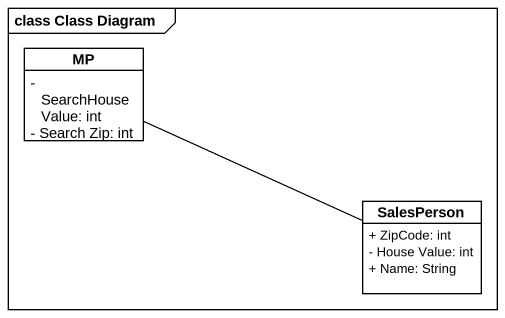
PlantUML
@startuml
mainframe class Class Diagram
hide circle
hide empty members
skinparam classAttributeIconSize 0
class MP {
  - SearchHouseValue: int
  - Search Zip: int
}
class SalesPerson {
  + ZipCode: int
  - House Value: int
  + Name: String
}
SalesPerson -left- MP
@enduml
